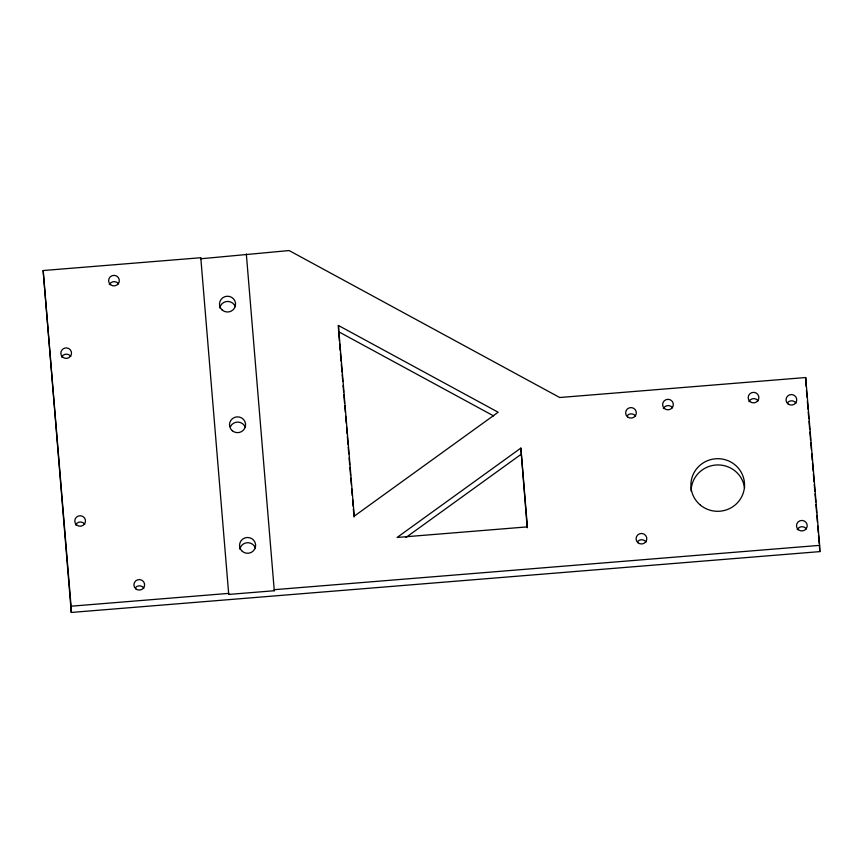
<?xml version="1.0" encoding="UTF-8"?>
<svg xmlns="http://www.w3.org/2000/svg" width="863" height="863" viewBox="0 0 863 863"><rect width="100%" height="100%" fill="white"/><g stroke="black" fill="none" stroke-linecap="round" stroke-linejoin="round"><path stroke-width="1.29" d="M520.864 448.091L397.088 537.466L527.412 526.872L520.864 448.091L527.185 527.778M405.977 537.444L521.069 454.348M819.645 545.362L819.85 551.608L71.273 612.45L43.15 270.54L200.777 257.724L228.727 594.434L274.283 590.734L274.251 589.688L819.645 545.362L805.686 377.53L559.72 397.519L289.116 250.55L200.809 258.771L200.777 257.724M71.273 612.45L71.068 606.204L228.695 593.388L228.727 594.434M338.404 325.47L498.167 412.234L354.262 516.139L338.404 325.47L338.576 330.464M338.609 331.716L493.636 415.912M806.118 386.462L805.686 377.53M806.452 390.486L807.013 397.207M807.347 401.23L808.016 409.289M808.232 411.975L808.793 418.684M809.019 421.371L809.688 429.429M809.915 432.115L810.584 440.173M810.81 442.859L811.36 449.569M811.695 453.593L812.256 460.313M812.482 462.989L813.151 471.047M813.378 473.733L814.046 481.791M814.262 484.477L814.823 491.187M815.05 493.873L815.718 501.932M815.945 504.618L816.614 512.676M816.84 515.362L817.39 522.072M817.725 526.096L818.286 532.816M818.512 535.502L819.181 543.55M819.408 546.236L819.85 551.608M338.728 333.064L339.396 341.122M339.623 343.798L340.173 350.518M340.4 353.204L341.068 361.263M341.295 363.949L341.964 371.996M342.19 374.682L342.751 381.403M343.086 385.427L343.636 392.136M343.862 394.823L344.531 402.881M344.758 405.567L345.319 412.277M345.653 416.311L346.203 423.021M346.538 427.056L347.099 433.765M347.325 436.451L347.994 444.51M348.221 447.196L348.781 453.906M349.116 457.929L349.666 464.65M349.893 467.336L350.561 475.394M350.788 478.07L351.349 484.79M351.683 488.814L352.233 495.535M352.568 499.558L353.129 506.268M353.355 508.954L354.024 517.013M246.333 254.024L274.283 590.734M43.15 270.54L71.068 606.204M691.112 491.133A26.829 26.311 -1.9 0 1 716.333 464.984A26.829 26.311 -1.9 0 1 744.553 487.94M239.838 549.181A8.047 7.896 -1.9 0 1 255.329 547.919M219.774 307.918A8.047 7.896 -1.9 0 1 235.265 306.656M230.453 426.592A8.047 7.896 -1.9 0 1 245.297 427.293M135.383 587.671A5.361 5.264 -1.9 0 1 143.884 588.07M75.491 524.984A5.361 5.264 -1.9 0 1 84.747 524.229M61.532 357.153A5.361 5.264 -1.9 0 1 70.788 356.397M109.331 284.628A5.361 5.264 -1.9 0 1 118.587 283.873M797.218 529.688A5.361 5.264 -1.9 0 1 806.474 528.933M787.509 402.654A5.361 5.264 -1.9 0 1 796.01 403.064M748.879 401.608A5.361 5.264 -1.9 0 1 758.145 400.853M663.334 408.566A5.361 5.264 -1.9 0 1 672.59 407.811M627.099 415.696A5.361 5.264 -1.9 0 1 635.6 416.095M637.563 541.576A5.361 5.264 -1.9 0 1 646.063 541.975M135.793 588.836A5.361 5.264 -1.9 0 0 144.542 585.761A5.361 5.264 -1.9 0 0 137.465 579.871A5.361 5.264 -1.9 0 0 135.793 588.836M76.656 524.995A5.361 5.264 -1.9 0 0 85.405 521.921A5.361 5.264 -1.9 0 0 78.328 516.031A5.361 5.264 -1.9 0 0 76.656 524.995M62.697 357.163A5.361 5.264 -1.9 0 0 71.446 354.089A5.361 5.264 -1.9 0 0 64.369 348.199A5.361 5.264 -1.9 0 0 62.697 357.163M110.496 284.639A5.361 5.264 -1.9 0 0 119.245 281.565A5.361 5.264 -1.9 0 0 112.168 275.664A5.361 5.264 -1.9 0 0 110.496 284.639M700.368 505.082A26.829 26.311 -1.9 0 0 744.111 489.688A26.829 26.311 -1.9 0 0 708.696 460.238A26.829 26.311 -1.9 0 0 700.368 505.082M798.383 529.699A5.361 5.264 -1.9 0 0 807.132 526.624A5.361 5.264 -1.9 0 0 800.055 520.734A5.361 5.264 -1.9 0 0 798.383 529.699M787.919 403.83A5.361 5.264 -1.9 0 0 796.668 400.745A5.361 5.264 -1.9 0 0 789.58 394.855A5.361 5.264 -1.9 0 0 787.919 403.83M637.973 542.741A5.361 5.264 -1.9 0 0 646.721 539.666A5.361 5.264 -1.9 0 0 639.645 533.766A5.361 5.264 -1.9 0 0 637.973 542.741M627.509 416.861A5.361 5.264 -1.9 0 0 636.258 413.787A5.361 5.264 -1.9 0 0 629.17 407.897A5.361 5.264 -1.9 0 0 627.509 416.861M664.499 408.577A5.361 5.264 -1.9 0 0 673.248 405.502A5.361 5.264 -1.9 0 0 666.171 399.612A5.361 5.264 -1.9 0 0 664.499 408.577M750.055 401.619A5.361 5.264 -1.9 0 0 758.804 398.544A5.361 5.264 -1.9 0 0 751.716 392.654A5.361 5.264 -1.9 0 0 750.055 401.619M242.374 551.403A8.047 7.896 -1.9 0 0 255.502 546.786A8.047 7.896 -1.9 0 0 244.876 537.951A8.047 7.896 -1.9 0 0 242.374 551.403M222.309 310.141A8.047 7.896 -1.9 0 0 235.437 305.524A8.047 7.896 -1.9 0 0 224.812 296.689A8.047 7.896 -1.9 0 0 222.309 310.141M232.341 430.777A8.047 7.896 -1.9 0 0 245.47 426.16A8.047 7.896 -1.9 0 0 234.844 417.314A8.047 7.896 -1.9 0 0 232.341 430.777"/></g></svg>
